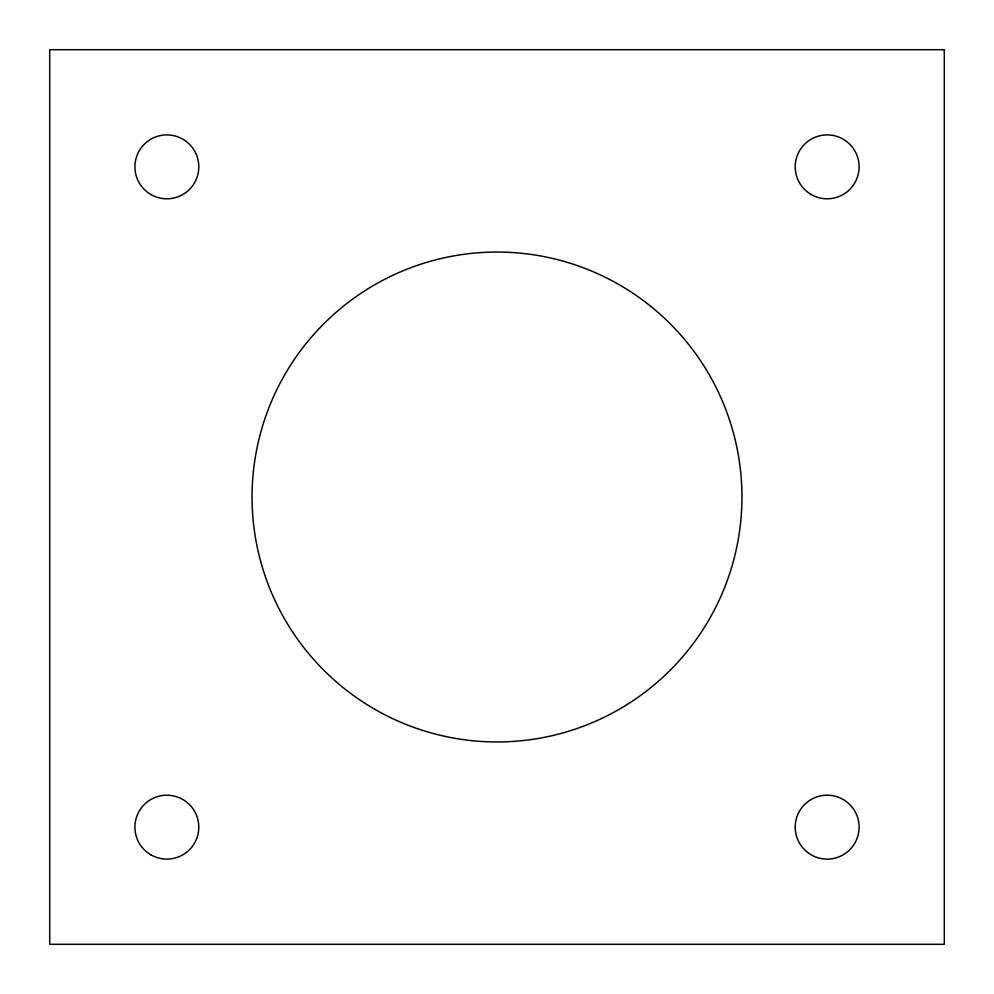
<?xml version="1.0" encoding="UTF-8"?>
<svg xmlns="http://www.w3.org/2000/svg" width="994" height="994" viewBox="0 0 994 994"><rect width="100%" height="100%" fill="white"/><g stroke="black" fill="none" stroke-linecap="round" stroke-linejoin="round"><path stroke-width="1.49" d="M944.3 49.7L49.7 49.7L49.7 944.3L944.3 944.3L944.3 49.7M374.527 709.132A244.946 244.946 0 0 0 741.946 497A244.946 244.946 0 0 0 374.527 284.868A244.946 244.946 0 0 0 374.527 709.132M807.6 852.43A31.945 31.945 0 0 0 858.816 831.444A31.945 31.945 0 0 0 815.03 797.586A31.945 31.945 0 0 0 807.6 852.43M150.877 854.815A31.945 31.945 0 0 0 198.8 827.145A31.945 31.945 0 0 0 150.877 799.487A31.945 31.945 0 0 0 150.877 854.815M150.877 194.513A31.945 31.945 0 0 0 198.8 166.855A31.945 31.945 0 0 0 150.877 139.185A31.945 31.945 0 0 0 150.877 194.513M811.179 194.513A31.945 31.945 0 0 0 859.102 166.855A31.945 31.945 0 0 0 811.179 139.185A31.945 31.945 0 0 0 811.179 194.513"/></g></svg>
